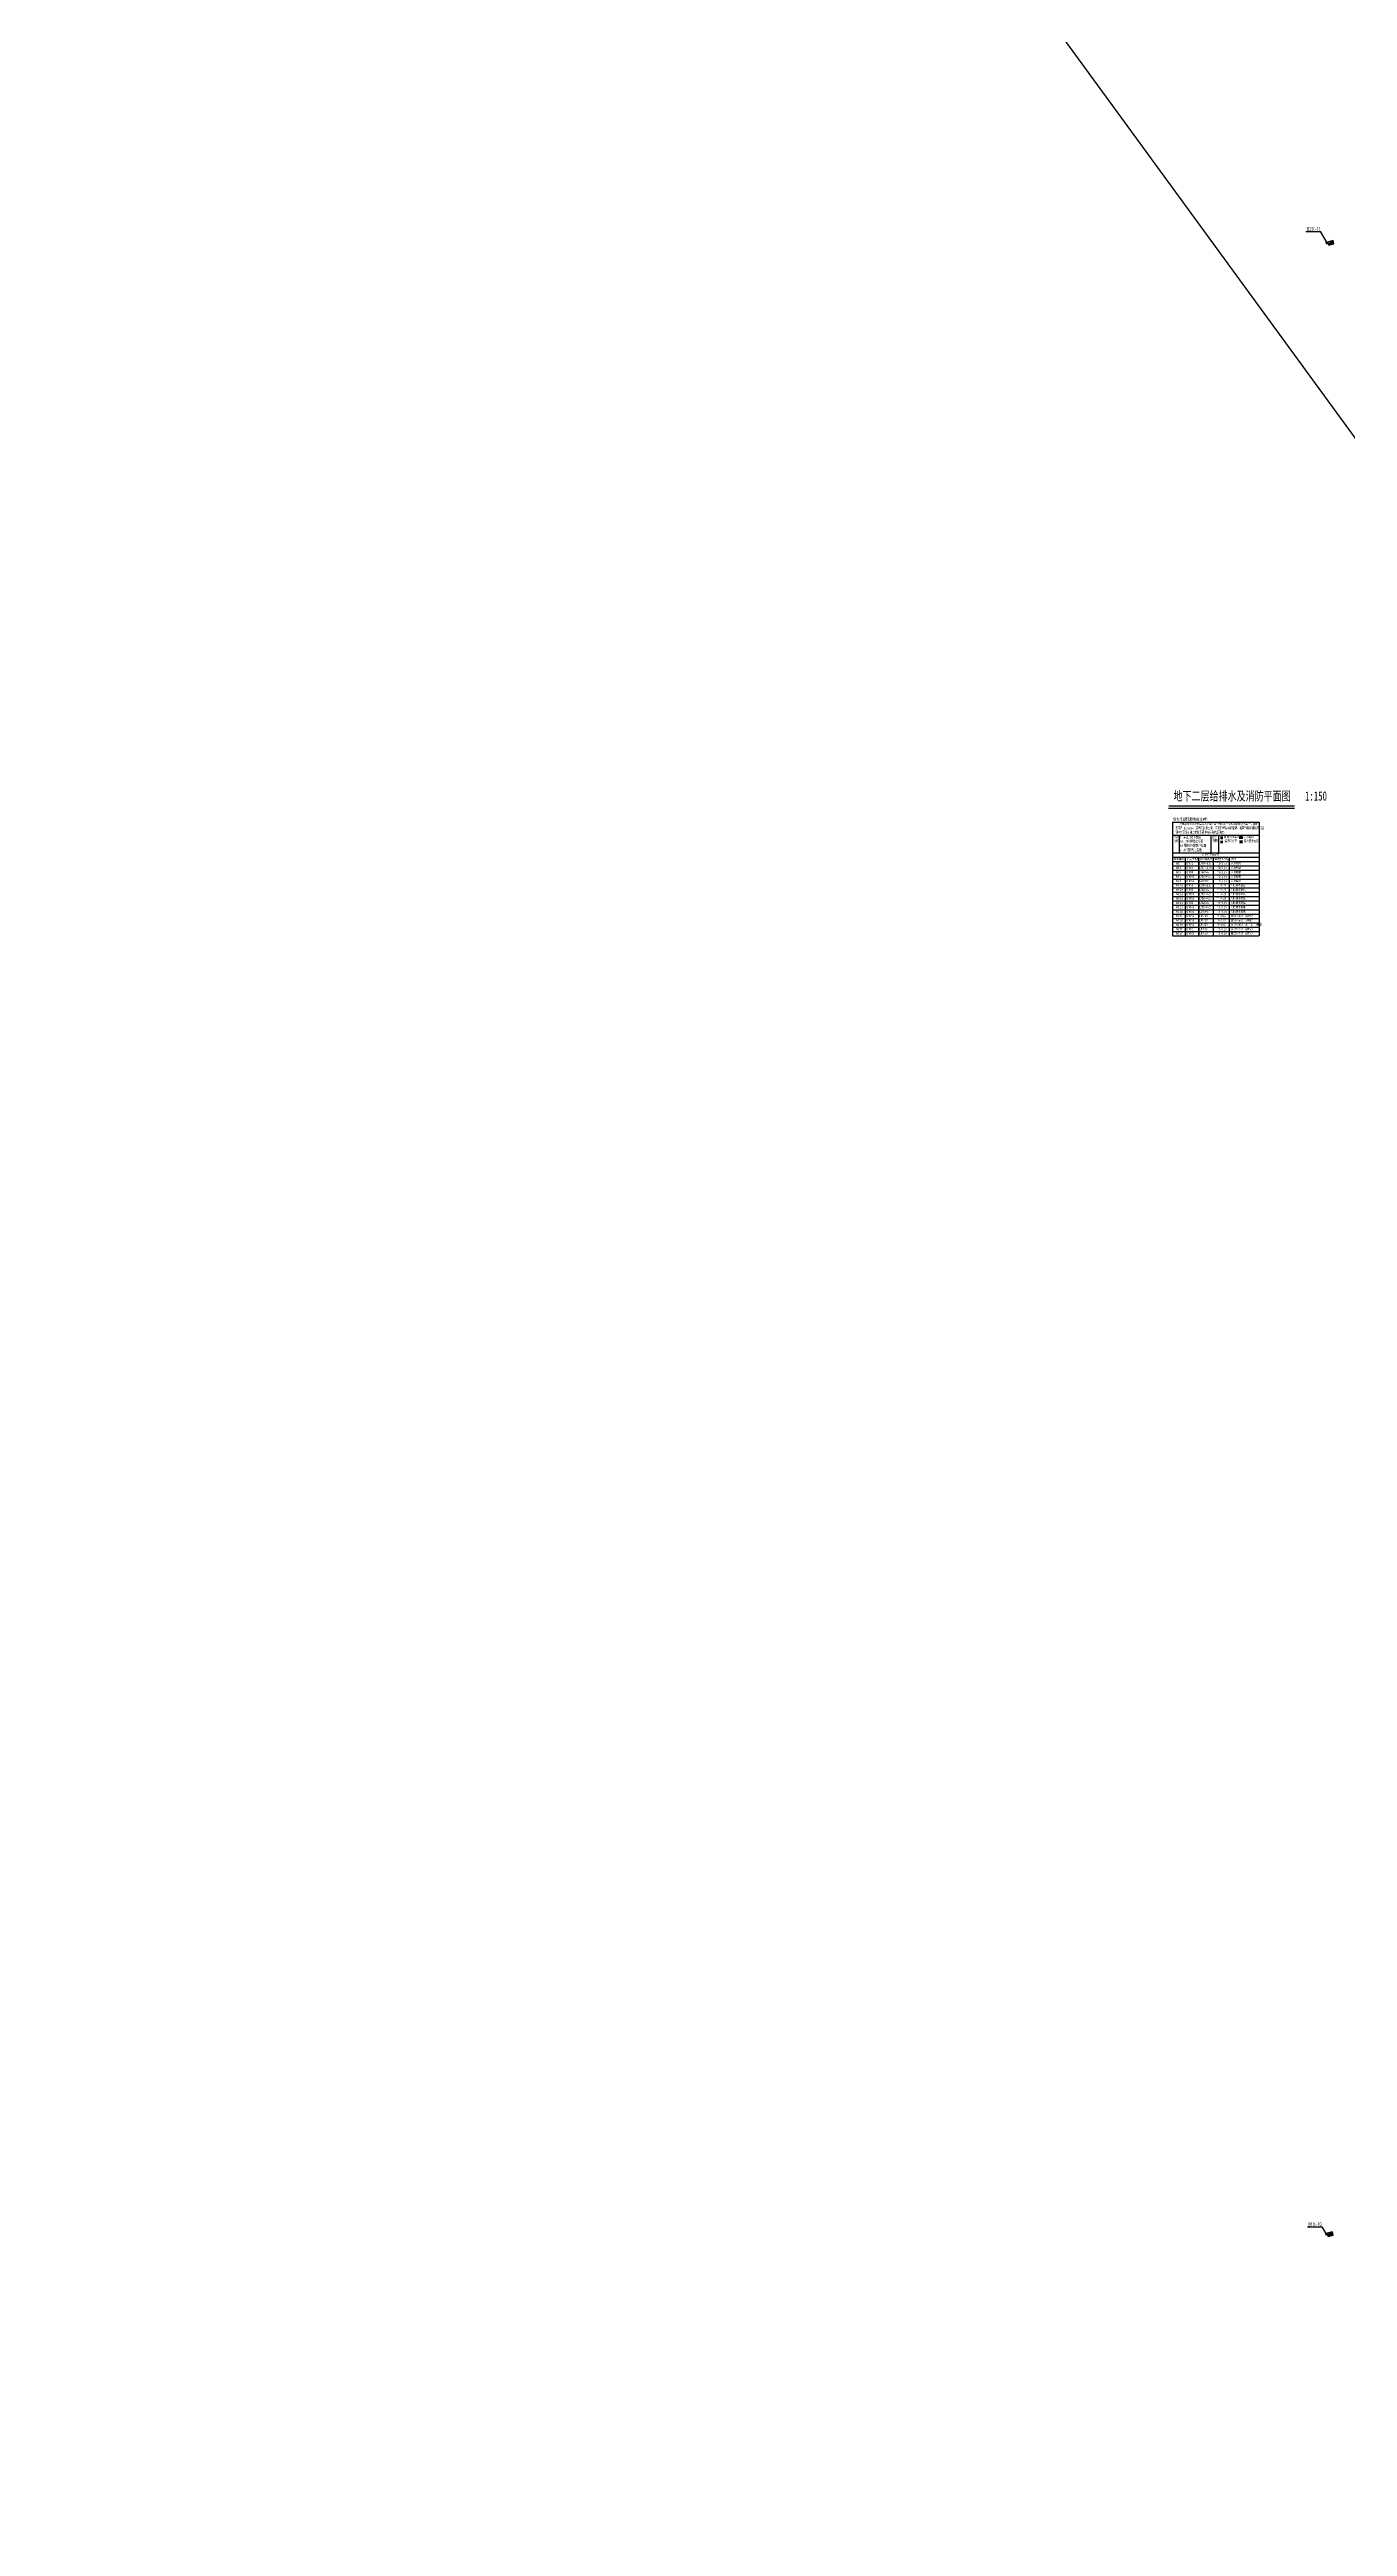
# Model space of a CAD drawing. Header units: millimetres. Extents: x -104227 to 2378000, y -101687 to 2248640.
# Drawn here: x 744122 to 913571, y 1124427 to 1447796 of the extents above; entities that cross this region are included whole.
import ezdxf

# ---------------------------------------------------------------- set-up
doc = ezdxf.new("R2010")
doc.units = ezdxf.units.MM
doc.header["$LTSCALE"] = 500
doc.linetypes.add('CONTINOUS', pattern=[0])
doc.layers.get('DEFPOINTS').update_dxf_attribs({"color": 9})
for name, color, linetype in [('W-BUSH', 231, 'Continuous'), ('W-BUSH-NOTE', 231, 'Continuous'), ('W-FRPT-EXTG', 140, 'Continuous'), ('W-FRPT-HYDT', 140, 'Continuous'), ('W-FRPT-HYDT-DIMS', 61, 'Continuous'), ('W-FRPT-HYDT-EQPM', 60, 'Continuous'), ('W-HOLE-NOTE', 231, 'Continuous'), ('W-NOTE-NAME', 40, 'Continuous')]:
    doc.layers.add(name, color=color, linetype=linetype)
doc.layers.add('W-POST', color=10, linetype='Continuous', plot=False)
doc.styles.add('TH-STYLE1', font='', dxfattribs={"width": 0.8})
doc.styles.add('TH-STYLE3', font='tssdeng.shx', dxfattribs={"width": 0.7, "bigfont": 'tssdchn.shx'})
doc.styles.get('TH-STYLE1').set_extended_font_data('SimSun')

# ---------------------------------------------------------------- blocks, each defined once
blk = doc.blocks.new('*U200')
at = {"linetype": 'CONTINOUS'}
h = blk.add_hatch(dxfattribs=at)
h.set_pattern_fill('ANSI31', color=256, scale=150, angle=180, style=0)
h.set_pattern_definition([(315, (-384620.485, -22544.052), (-13.25825215, -13.25825215), [])])
h.paths.add_polyline_path([(163, 59), (237, 59), (237, 126), (163, 126)])
h = blk.add_hatch(dxfattribs=at)
h.set_pattern_fill('ANSI31', color=256, scale=150, angle=180, style=0)
h.set_pattern_definition([(225, (385320.485, -22544.052), (13.25825215, -13.25825215), [])])
h.paths.add_polyline_path([(537, 59), (463, 59), (463, 126), (537, 126)])
for p, q in [((200, 207), (100, 34)), ((300, 34), (100, 34)), ((200, 207), (300, 34)), ((500, 207), (400, 34)), ((400, 34), (600, 34)), ((500, 207), (600, 34))]:
    blk.add_line(p, q, dxfattribs=at)
for points in [[(700, 0), (700, 240), (0, 240), (0, 0)], [(163, 59), (237, 59), (237, 126), (163, 126)], [(537, 59), (463, 59), (463, 126), (537, 126)]]:
    blk.add_lwpolyline(points, close=True, dxfattribs=at)
blk = doc.blocks.new('*U327')
blk.add_hatch(color=256).paths.add_polyline_path([(0, 200), (700, 0), (0, 0)])
for p, q in [((0, 200), (0, 0)), ((700, 200), (0, 200)), ((0, 200), (700, 0)), ((0, 0), (700, 0)), ((700, 0), (700, 200))]:
    blk.add_line(p, q)
blk = doc.blocks.new('单栓消火栓侧接')
at = {"layer": 'DEFPOINTS'}
for p, q in [((885842, 1182528), (885642, 1182728)), ((885642, 1182528), (885842, 1182728))]:
    blk.add_line(p, q, dxfattribs=at)
blk.add_lwpolyline([(885642, 1182728), (885842, 1182728), (885842, 1182528), (885642, 1182528)], close=True, dxfattribs=at)
at = {"layer": 'W-FRPT-HYDT-EQPM'}
blk.add_circle((885742, 1182628), 75, dxfattribs=at)
at = {"layer": 'W-FRPT-EXTG'}
blk.add_blockref('*U200', (884942, 1182728), dxfattribs=at)
at = {"layer": 'W-FRPT-HYDT'}
blk.add_blockref('*U327', (884942, 1182528), dxfattribs=at)
blk = doc.blocks.new('*U330')
blk.add_hatch(color=256).paths.add_polyline_path([(0, 0), (750, 0), (0, 200)])
for p, q in [((0, 200), (0, 0)), ((750, 200), (0, 200)), ((0, 0), (750, 0)), ((325, 250), (425, 250)), ((375, 150), (375, 250)), ((750, 0), (750, 200))]:
    blk.add_line(p, q)
blk.add_circle((375, 150), 50)
blk = doc.blocks.new('单栓带卷盘立管组')
at = {"layer": 'DEFPOINTS'}
for p, q in [((883782, 1189914), (883982, 1190114)), ((883982, 1189914), (883782, 1190114))]:
    blk.add_line(p, q, dxfattribs=at)
blk.add_lwpolyline([(883982, 1190114), (883782, 1190114), (883782, 1189914), (883982, 1189914)], close=True, dxfattribs=at)
at = {"layer": 'W-FRPT-HYDT-EQPM'}
blk.add_circle((883882, 1190014), 75, dxfattribs=at)
at = {"layer": 'W-FRPT-EXTG', "extrusion": (0, 0, -1), "zscale": -1}
blk.add_blockref('*U200', (-884707, 1190114), dxfattribs=at)
at = {"layer": 'W-FRPT-HYDT', "extrusion": (0, 0, -1), "zscale": -1}
blk.add_blockref('*U330', (-884732, 1189914), dxfattribs=at)
blk = doc.blocks.new('*U276')
for p, q in [((160, 30), (-160, 30)), ((-100, 0), (-160, 0)), ((-100, 0), (-100, -300)), ((100, 0), (100, -300)), ((160, 0), (100, 0)), ((-100, -150), (-160, -150)), ((-100, -300), (-160, -300)), ((160, -330), (-160, -330)), ((160, -150), (100, -150)), ((160, -300), (100, -300))]:
    blk.add_line(p, q)
at = {"layer": 'DEFPOINTS'}
blk.add_line((0, 0), (0, -300), dxfattribs=at)
blk = doc.blocks.new('*U275')
for p, q in [((-100, 0), (-160, 0)), ((-100, 0), (-100, -300)), ((100, 0), (100, -300)), ((160, 0), (100, 0)), ((-100, -150), (-160, -150)), ((-100, -300), (-160, -300)), ((160, -150), (100, -150)), ((160, -300), (100, -300))]:
    blk.add_line(p, q)
at = {"layer": 'DEFPOINTS'}
blk.add_line((0, 0), (0, -300), dxfattribs=at)
blk = doc.blocks.new('*U270')
for p, q in [((-100, 0), (-100, -300)), ((100, 0), (100, -300)), ((-100, -150), (-160, -150)), ((160, -150), (100, -150))]:
    blk.add_line(p, q)
at = {"layer": 'DEFPOINTS'}
blk.add_line((0, 0), (0, -300), dxfattribs=at)
blk = doc.blocks.new('*U269')
for p, q in [((-100, 0), (-100, -300)), ((100, 0), (100, -300))]:
    blk.add_line(p, q)
at = {"layer": 'DEFPOINTS'}
blk.add_line((0, 0), (0, -300), dxfattribs=at)
blk = doc.blocks.new('套管表')
at = {"layer": 'W-BUSH-NOTE'}
for p, q in [((890734, 1346927), (890734, 1332070)), ((890734, 1346927), (902058, 1346927)), ((902058, 1346927), (902058, 1332070)), ((890734, 1345213), (902058, 1345213)), ((890734, 1342927), (902058, 1342927)), ((890734, 1342356), (902058, 1342356)), ((891595, 1345213), (891595, 1342927)), ((892395, 1342356), (892395, 1332070)), ((894111, 1342356), (894111, 1332070)), ((895751, 1345213), (895751, 1342927)), ((896051, 1342356), (896051, 1332070)), ((896751, 1345213), (896751, 1342927)), ((898112, 1342356), (898112, 1332070)), ((890734, 1341784), (902058, 1341784)), ((890734, 1341213), (902058, 1341213)), ((890734, 1340641), (902058, 1340641)), ((890734, 1340070), (902058, 1340070)), ((890734, 1339499), (902058, 1339499)), ((890734, 1338927), (902058, 1338927)), ((890734, 1338356), (902058, 1338356)), ((890734, 1337784), (902058, 1337784)), ((890734, 1337213), (902058, 1337213)), ((890734, 1336641), (902058, 1336641)), ((890734, 1336070), (902058, 1336070)), ((890734, 1335499), (902058, 1335499)), ((890734, 1334927), (902058, 1334927)), ((890734, 1334356), (902058, 1334356)), ((890734, 1333784), (902058, 1333784))]:
    blk.add_line(p, q, dxfattribs=at)
at = {"layer": 'W-HOLE-NOTE'}
for p, q in [((890734, 1333213), (902058, 1333213)), ((890734, 1332641), (902058, 1332641)), ((890734, 1332070), (902058, 1332070))]:
    blk.add_line(p, q, dxfattribs=at)
at = {"layer": 'W-BUSH'}
for name, p, rotation in [('*U270', (897003, 1344908), 90), ('*U269', (897003, 1344358), 90), ('*U276', (899838, 1344908), 270), ('*U275', (899538, 1344358), 90)]:
    blk.add_blockref(name, p, dxfattribs=dict(at, rotation=rotation))
at = {"layer": 'W-BUSH-NOTE', "style": 'TH-STYLE3', "width": 0.7}
for s, p in [('给排水专业套管图例及标注说明：', (890773, 1347113)), ('法详见 02S404。穿室内混凝土墙、梁需预埋普通钢套管。套管的管径和标高可由', (891059, 1345968)), ('图中套管标注通过查找下表中各编号信息确定。', (891059, 1345396)), ('穿越混凝土水池池壁及地下室外墙的给排水管需预埋刚性防水套管，具体做', (891676, 1346539)), (':刚性防水套管', (897430, 1344838)), (':人防套管', (899965, 1344838)), ('标高', (890931, 1344796)), ('说明', (890932, 1344269)), ('套管编号', (890934, 1341963)), ('h1:车库顶板下板面', (891721, 1344765)), ('h2:-2F结构板上板面', (891723, 1344239)), ('h3:塔楼1F结构板下板面', (891723, 1343667)), ('H:-1F结构板上板面', (891723, 1343096)), ('内穿管管径', (892650, 1341963)), ('预埋套管管径', (894307, 1341963)), ('套管编号信息表', (894574, 1342559)), ('说明', (895948, 1344296)), ('图例', (895948, 1344796)), ('套管中心标高', (896241, 1341963)), (':普通钢套管', (897438, 1344266)), ('备注', (898402, 1341963)), (':柔性防水套管', (899972, 1344266)), ('Wb1', (891143, 1341391)), ('Wb3', (891143, 1340820)), ('Wb4', (891143, 1340248)), ('Wb5', (891143, 1339677)), ('Wb6', (891143, 1339105)), ('Wb2a', (891143, 1338534)), ('DN32', (892545, 1341391)), ('DN65', (892545, 1340820)), ('DN80', (892545, 1340248)), ('DN100', (892545, 1339677)), ('DN150', (892545, 1339105)), ('DN50', (892545, 1338534)), ('D114×3.5', (894260, 1341391)), ('D121×3.75', (894260, 1340820)), ('D159×4.5', (894260, 1339677)), ('D219×6', (894260, 1339105)), ('D140×4', (894261, 1340232)), ('D114×3.5', (894261, 1338518)), ('h2+2.95', (896542, 1341391)), ('h2+2.95', (896542, 1340820)), ('h2+2.95', (896542, 1340248)), ('h2+2.95', (896542, 1339677)), ('h2+2.95', (896542, 1339105)), ('h1-0.20', (896542, 1338534)), ('人防套管', (898361, 1341391)), ('人防套管', (898361, 1340820)), ('人防套管', (898361, 1340248)), ('人防套管', (898361, 1339677)), ('人防套管', (898361, 1339105)), ('刚性防水套管', (898361, 1338534)), ('Wb4a', (891143, 1337963)), ('Wb5a', (891143, 1337391)), ('Wb6a', (891143, 1336820)), ('Wb4b', (891143, 1336248)), ('Wb5b', (891143, 1335677)), ('DN80', (892545, 1337963)), ('DN100', (892545, 1337391)), ('DN100', (892545, 1336820)), ('DN80', (892545, 1336248)), ('DN100', (892545, 1335677)), ('D159×4.5', (894260, 1337391)), ('D159×4.5', (894260, 1336820)), ('D159×4.5', (894260, 1335677)), ('D140×4', (894261, 1337946)), ('D140×4', (894261, 1336232)), ('h1-0.20', (896542, 1337963)), ('h1-0.20', (896542, 1337391)), ('h1-0.20', (896542, 1336820)), ('h3-0.35', (896542, 1336248)), ('h3-0.35', (896542, 1335677)), ('刚性防水套管', (898361, 1337963)), ('刚性防水套管', (898361, 1337391)), ('刚性防水套管', (898361, 1336820)), ('刚性防水套管', (898361, 1336248)), ('刚性防水套管', (898361, 1335677)), ('Wb6b', (891143, 1335105)), ('Wb6c', (891143, 1334534)), ('Wb6d', (891143, 1333963)), ('Wb6e', (891143, 1333391)), ('Wb3f', (891143, 1332820)), ('Wb5f', (891143, 1332248)), ('DN150', (892545, 1335105)), ('DN150', (892545, 1334534)), ('DN150', (892545, 1333963)), ('DN150', (892545, 1333391)), ('DN65', (892545, 1332820)), ('DN100', (892545, 1332248)), ('D219×6', (894260, 1335105)), ('DN200', (894260, 1334534)), ('DN200', (894260, 1333963)), ('DN200', (894260, 1333391)), ('DN100', (894260, 1332820)), ('DN150', (894260, 1332248)), ('h3-0.35', (896542, 1335105)), ('H+0.60', (896542, 1334534)), ('H+2.20', (896542, 1333963)), ('H+3.60', (896542, 1333391)), ('h3-0.20', (896542, 1332820)), ('h3-0.20', (896542, 1332248)), ('普通钢套管（6#楼）', (898361, 1334534)), ('普通钢套管（7#楼）', (898361, 1333963)), ('普通钢套管（8、10、11#楼）', (898361, 1333391)), ('普通钢套管（6#楼）', (898361, 1332820)), ('普通钢套管（6#楼）', (898361, 1332248)), ('刚性防水套管', (898361, 1335105))]:
    blk.add_text(s, height=350, dxfattribs=at).set_placement(p)

msp = doc.modelspace()

# ---------------------------------------------------------------- linework, layer by layer
at = {"layer": 'W-FRPT-HYDT-DIMS'}
for p, q in [((908148.05, 1424034.28), (910048.05, 1424034.28)), ((910911.27, 1422539.15), (910048.05, 1424034.28)), ((908336.08, 1163548.93), (910286.08, 1163548.93)), ((910849.53, 1162573.01), (910286.08, 1163548.93))]:
    msp.add_line(p, q, dxfattribs=at)
at = {"layer": 'W-NOTE-NAME'}
msp.add_line((890194.84, 1348748.8), (906661.95, 1348748.89), dxfattribs=at)
at = {"layer": 'W-NOTE-NAME', "const_width": 180}
msp.add_lwpolyline([(890209.38, 1349028.8), (906661.95, 1349028.89)], dxfattribs=at)
at = {"layer": 'W-POST', "color": 2}
msp.add_lwpolyline([(1113623.06, 1124426.9), (744122.36, 1630640.58)], dxfattribs=at)

# ---------------------------------------------------------------- block references
at = {"layer": 'W-BUSH-NOTE'}
msp.add_blockref('套管表', (0, 0), dxfattribs=at)
at = {"layer": 'W-FRPT-HYDT', "xscale": -1, "rotation": 195.1566249455445}
msp.add_blockref('单栓带卷盘立管组', (-253364.32, 2340059.3), dxfattribs=at)
at = {"layer": 'W-FRPT-HYDT', "rotation": 195.1566249604718}
msp.add_blockref('单栓消火栓侧接', (1456572.31, 2535648.14), dxfattribs=at)

# ---------------------------------------------------------------- texts
at = {"layer": 'W-FRPT-HYDT-DIMS', "style": 'TH-STYLE3', "width": 0.7}
for s, p in [('B2X-11', (908248.05, 1424109.28)), ('B1X-10', (908444.35, 1163623.93))]:
    msp.add_text(s, height=525, dxfattribs=at).set_placement(p)
at = {"layer": 'W-NOTE-NAME', "style": 'TH-STYLE1', "width": 0.7}
for s, p in [('地下二层给排水及消防平面图', (890863.16, 1349751.71)), ('1:150', (908036.56, 1349751.71))]:
    msp.add_text(s, height=1200, dxfattribs=at).set_placement(p)

doc.saveas('drawing.dxf')
